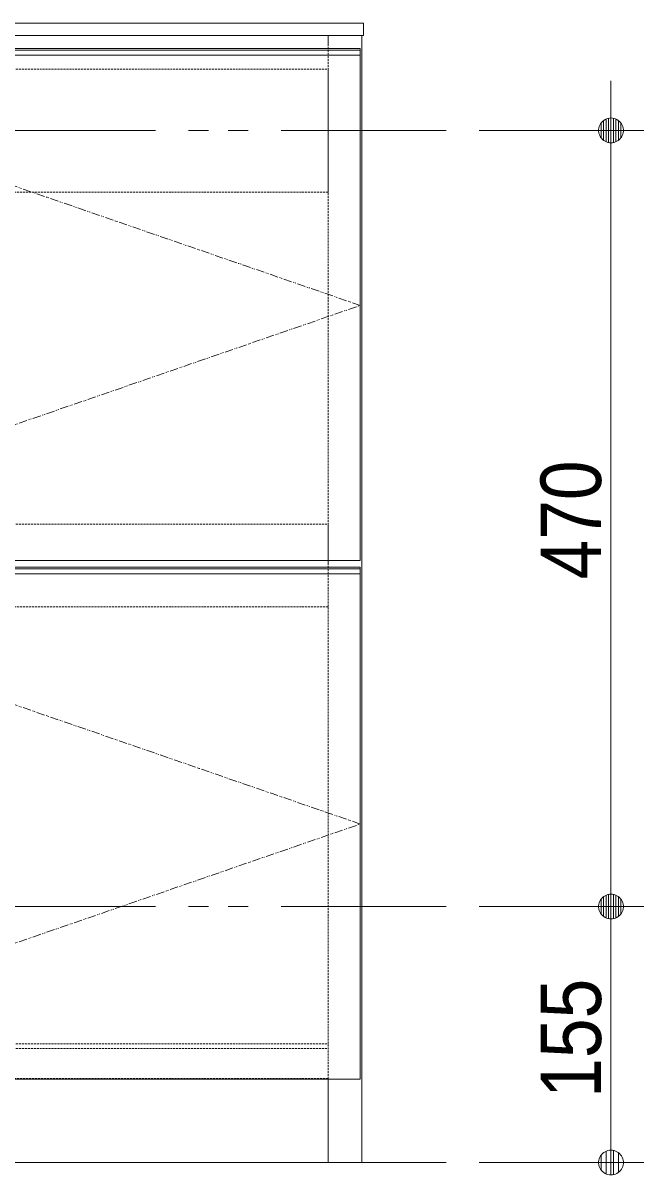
# Model space of a CAD drawing. Units: millimetres, scale not verified. Extents: x -6062 to 6062, y -3045 to 3045.
# Drawn here: x -1824 to -1448, y -2078 to -1380 of the extents above; entities that cross this region are included whole.
import ezdxf
from ezdxf.enums import TextEntityAlignment as Align

# ---------------------------------------------------------------- set-up
doc = ezdxf.new("R2010")
doc.units = ezdxf.units.MM
doc.header["$LTSCALE"] = 20
doc.linetypes.add('DASHED1', pattern=[1.8, 1.2, -0.6])
doc.linetypes.add('DOUBLE_CHAIN1', pattern=[8.8, 5, -1, 0.6, -0.6, 0.6, -1])
for name, color, linetype, lineweight in [('0-1_2寸法-1', 7, 'Continuous', 9), ('0-2_0', 7, 'Continuous', 9), ('0-3_2寸法-2', 7, 'Continuous', 9), ('0-4_5ボウル・キャビネット', 7, 'Continuous', 9)]:
    doc.layers.add(name, color=color, linetype=linetype, lineweight=lineweight)
doc.styles.add('ＭＳ Ｐゴシック', font='')
doc.styles.get('ＭＳ Ｐゴシック').set_extended_font_data('MS PGothic')

# ---------------------------------------------------------------- blocks, each defined once
blk = doc.blocks.new('_Dot')
at = {"layer": '0-2_0'}
for p, q in [((-10, 0), (-20, 0)), ((9.78, 2), (-9.78, 2)), ((7.99, 6), (-7.99, 6)), ((9.16, -3.98), (-9.16, -3.98)), ((6, -7.98), (-6, -7.98))]:
    blk.add_line(p, q, dxfattribs=at)
for points in [[(10, 0), (9.92, 1.25), (9.69, 2.49), (9.3, 3.68), (8.76, 4.82), (8.09, 5.88), (7.29, 6.85), (6.37, 7.71), (5.36, 8.44), (4.26, 9.05), (3.09, 9.51), (1.87, 9.82), (0.63, 9.98), (-0.63, 9.98), (-1.87, 9.82), (-3.09, 9.51), (-4.26, 9.05), (-5.36, 8.44), (-6.37, 7.71), (-7.29, 6.85), (-8.09, 5.88), (-8.76, 4.82), (-9.3, 3.68), (-9.69, 2.49), (-9.92, 1.25), (-10, 0), (0, 0)], [(-10, 0), (-9.92, -1.25), (-9.69, -2.49), (-9.3, -3.68), (-8.76, -4.82), (-8.09, -5.88), (-7.29, -6.85), (-6.37, -7.71), (-5.36, -8.44), (-4.26, -9.05), (-3.09, -9.51), (-1.87, -9.82), (-0.63, -9.98), (0.63, -9.98), (1.87, -9.82), (3.09, -9.51), (4.26, -9.05), (5.36, -8.44), (6.37, -7.71), (7.29, -6.85), (8.09, -5.88), (8.76, -4.82), (9.3, -3.68), (9.69, -2.49), (9.92, -1.25), (10, 0), (0, 0)]]:
    blk.add_lwpolyline(points, close=True, dxfattribs=at)
blk = doc.blocks.new('グループ-23')
at = {"layer": '0-4_5ボウル・キャビネット', "linetype": 'DASHED1'}
for p, q in [((-14170, -34110), (-14170, -27880)), ((2970, -34110), (2970, -27880))]:
    blk.add_line(p, q, dxfattribs=at)
at = {"layer": '0-4_5ボウル・キャビネット'}
for p, q in [((-14170, -34110), (-14170, -34160)), ((2970, -34110), (2970, -34160))]:
    blk.add_line(p, q, dxfattribs=at)
blk = doc.blocks.new('グループ-24')
at = {"layer": '0-4_5ボウル・キャビネット', "linetype": 'DASHED1'}
for p, q in [((-14170, -40020), (2970, -40020)), ((2970, -40380), (-14170, -40380))]:
    blk.add_line(p, q, dxfattribs=at)
blk = doc.blocks.new('グループ-25')
at = {"layer": '0-4_5ボウル・キャビネット', "linetype": 'DASHED1'}
for p, q in [((-14170, -40390), (-14170, -34160)), ((2970, -40390), (2970, -34160)), ((-14170, -39962), (2970, -39962))]:
    blk.add_line(p, q, dxfattribs=at)
at = {"layer": '0-4_5ボウル・キャビネット'}
for p, q in [((-14170, -40390), (-14170, -41400)), ((2970, -40390), (2970, -41400))]:
    blk.add_line(p, q, dxfattribs=at)
blk.add_blockref('グループ-24', (0, 0), dxfattribs=at)
blk = doc.blocks.new('グループ-26')
at = {"layer": '0-4_5ボウル・キャビネット'}
blk.add_line((-14560, -34210), (3360, -34210), dxfattribs=at)
for points in [[(-14560, -34190), (3360, -34190), (3360, -34270), (-14560, -34270)], [(-14560, -34270), (3360, -34270), (3360, -40390), (-14560, -40390)]]:
    blk.add_lwpolyline(points, close=True, dxfattribs=at)
at = {"layer": '0-4_5ボウル・キャビネット', "linetype": 'DOUBLE_CHAIN1'}
blk.add_lwpolyline([(3360, -37300), (-5600, -34210), (-14560, -37300), (-5600, -40390)], close=True, dxfattribs=at)
blk = doc.blocks.new('グループ-27')
at = {"layer": '0-4_5ボウル・キャビネット'}
blk.add_line((-14560, -27930), (3360, -27930), dxfattribs=at)
for points in [[(-14560, -27910), (3360, -27910), (3360, -27990), (-14560, -27990)], [(-14560, -27990), (3360, -27990), (3360, -34110), (-14560, -34110)]]:
    blk.add_lwpolyline(points, close=True, dxfattribs=at)
at = {"layer": '0-4_5ボウル・キャビネット', "linetype": 'DOUBLE_CHAIN1'}
blk.add_lwpolyline([(3360, -31020), (-5600, -27930), (-14560, -31020), (-5600, -34110)], close=True, dxfattribs=at)
blk = doc.blocks.new('グループ-28')
at = {"layer": '0-4_5ボウル・キャビネット'}
blk.add_line((2970, -27750), (2970, -27880), dxfattribs=at)
for points in [[(-14600, -27600), (3400, -27600), (3400, -27750), (-14600, -27750)], [(-14580, -27750), (3380, -27750), (3380, -41400), (-14580, -41400)]]:
    blk.add_lwpolyline(points, close=True, dxfattribs=at)
at = {"layer": '0-4_5ボウル・キャビネット', "linetype": 'DASHED1'}
for points in [[(-14170, -28160), (2970, -28160), (2970, -29650), (-14170, -29650)], [(-14170, -33670), (2970, -33670), (2970, -34670), (-14170, -34670)]]:
    blk.add_lwpolyline(points, close=True, dxfattribs=at)
at = {"layer": '0-4_5ボウル・キャビネット'}
for name in ['グループ-23', 'グループ-27', 'グループ-25', 'グループ-26']:
    blk.add_blockref(name, (0, 0), dxfattribs=at)

msp = doc.modelspace()

# ---------------------------------------------------------------- linework, layer by layer
at = {"layer": '0-1_2寸法-1'}
for p, q in [((-1547.5, -1445), (-1447.5, -1445)), ((-1467.5, -1899.99), (-1467.5, -1460.01)), ((-1547.5, -1915), (-1447.5, -1915)), ((-1547.5, -1915), (-1447.5, -1915)), ((-1467.5, -1930.01), (-1467.5, -2054.99)), ((-1547.5, -2070), (-1447.5, -2070))]:
    msp.add_line(p, q, dxfattribs=at)
at = {"layer": '0-3_2寸法-2'}
for p, q in [((-1467.5, -1429.99), (-1467.5, -1414.99)), ((-1547.5, -1445), (-1447.5, -1445)), ((-1467.5, -1915), (-1467.5, -1445)), ((-1547.5, -1915), (-1447.5, -1915)), ((-1467.5, -1930.01), (-1467.5, -1945.01))]:
    msp.add_line(p, q, dxfattribs=at)
at = {"layer": '0-4_5ボウル・キャビネット', "linetype": 'DOUBLE_CHAIN1'}
for p, q in [((-1567.5, -1445), (-2567.5, -1445)), ((-1567.5, -1915), (-2567.5, -1915))]:
    msp.add_line(p, q, dxfattribs=at)
at = {"layer": '0-4_5ボウル・キャビネット'}
msp.add_line((-2567.5, -2070), (-1567.5, -2070), dxfattribs=at)

# ---------------------------------------------------------------- block references
at = {"layer": '0-1_2寸法-1', "xscale": 0.7503418, "yscale": 0.7503418}
for p, rotation in [((-1467.5, -1445), 90), ((-1467.5, -1915), 270), ((-1467.5, -1915), 90), ((-1467.5, -2070), 270)]:
    msp.add_blockref('_Dot', p, dxfattribs=dict(at, rotation=rotation))
at = {"layer": '0-3_2寸法-2', "xscale": 0.7503418, "yscale": 0.7503418}
for p, rotation in [((-1467.5, -1445), 270), ((-1467.5, -1915), 90)]:
    msp.add_blockref('_Dot', p, dxfattribs=dict(at, rotation=rotation))
at = {"layer": '0-4_5ボウル・キャビネット', "xscale": 0.05, "yscale": 0.05}
msp.add_blockref('グループ-28', (-1787.5, 0), dxfattribs=at)

# ---------------------------------------------------------------- texts
at = {"layer": '0-1_2寸法-1', "style": 'ＭＳ Ｐゴシック', "width": 0.9}
for s, p in [('470', (-1462.54, -1716.89)), ('155', (-1462.54, -2030.72))]:
    msp.add_text(s, height=36.66, rotation=90, dxfattribs=at).set_placement(p, align=Align.BOTTOM_LEFT)

doc.saveas('drawing.dxf')
